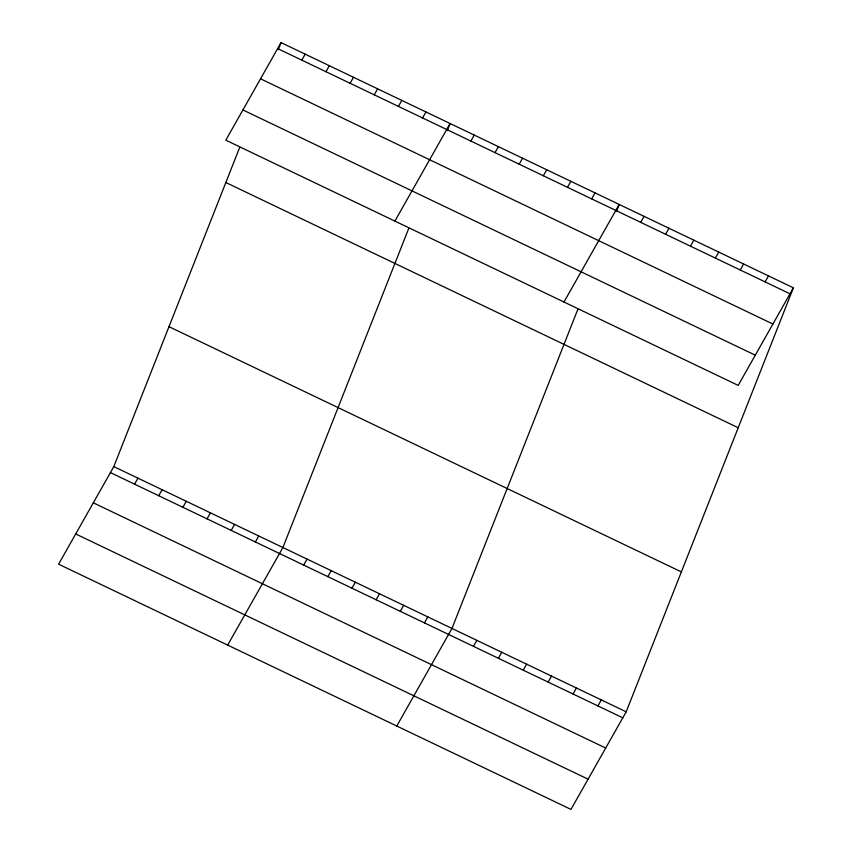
<?xml version="1.0" encoding="UTF-8"?>
<svg xmlns="http://www.w3.org/2000/svg" width="852" height="852" viewBox="0 0 852 852"><rect width="100%" height="100%" fill="white"/><g stroke="black" fill="none" stroke-linecap="round" stroke-linejoin="round"><path stroke-width="1.28" d="M793.393 287.816L738.194 385.392L225.812 140.175L281.022 42.6L793.393 287.816L626.188 711.825L570.978 809.4L58.607 564.184L113.806 466.608L239.636 147.545M278.263 49.597L281.022 42.6M408.715 228.464L282.896 547.527L227.686 645.102M447.343 130.516L450.101 123.519L394.902 221.094M577.805 309.382L451.975 628.446L396.776 726.021M616.433 211.445L619.191 204.448L563.981 302.023M301.789 60.151L305.176 54.155M325.943 71.706L329.33 65.721M350.097 83.272L353.484 77.276M134.573 484.16L137.96 478.164M374.252 94.828L377.638 88.842M158.728 495.715L162.114 489.73M398.406 106.394L401.793 100.398M182.882 507.281L186.268 501.285M422.56 117.949L425.947 111.963M207.036 518.836L210.423 512.851M231.19 530.391L234.588 524.406M470.868 141.07L474.255 135.085M255.344 541.957L258.742 535.972M495.023 152.636L498.409 146.64M519.177 164.191L522.574 158.206M303.663 565.078L307.05 559.093M543.331 175.757L546.728 169.761M327.818 576.634L331.204 570.648M567.485 187.312L570.883 181.327M351.972 588.199L355.359 582.204M591.65 198.878L595.037 192.882M376.126 599.755L379.513 593.769M400.28 611.321L403.667 605.325M640.683 222.351L644.08 216.355M424.434 622.876L427.821 616.891M665.572 234.257L668.958 228.272M690.461 246.164L693.847 240.179M473.478 646.348L476.864 640.363M715.35 258.081L718.737 252.085M498.367 658.266L501.753 652.27M740.239 269.988L743.626 264.003M523.245 670.173L526.642 664.187M765.117 281.895L768.515 275.91M548.134 682.079L551.521 676.094M573.023 693.997L576.41 688.001M597.912 705.903L601.299 699.918M277.635 48.585L790.006 293.812M260.531 78.81L772.913 324.037M242.916 109.951L755.287 355.178M225.844 182.52L738.215 427.747M168.984 326.678L681.366 571.905M113.806 466.608L626.188 711.825M110.419 472.594L622.791 717.821M93.315 502.818L605.697 748.035M75.7 533.959L588.082 779.175"/></g></svg>
